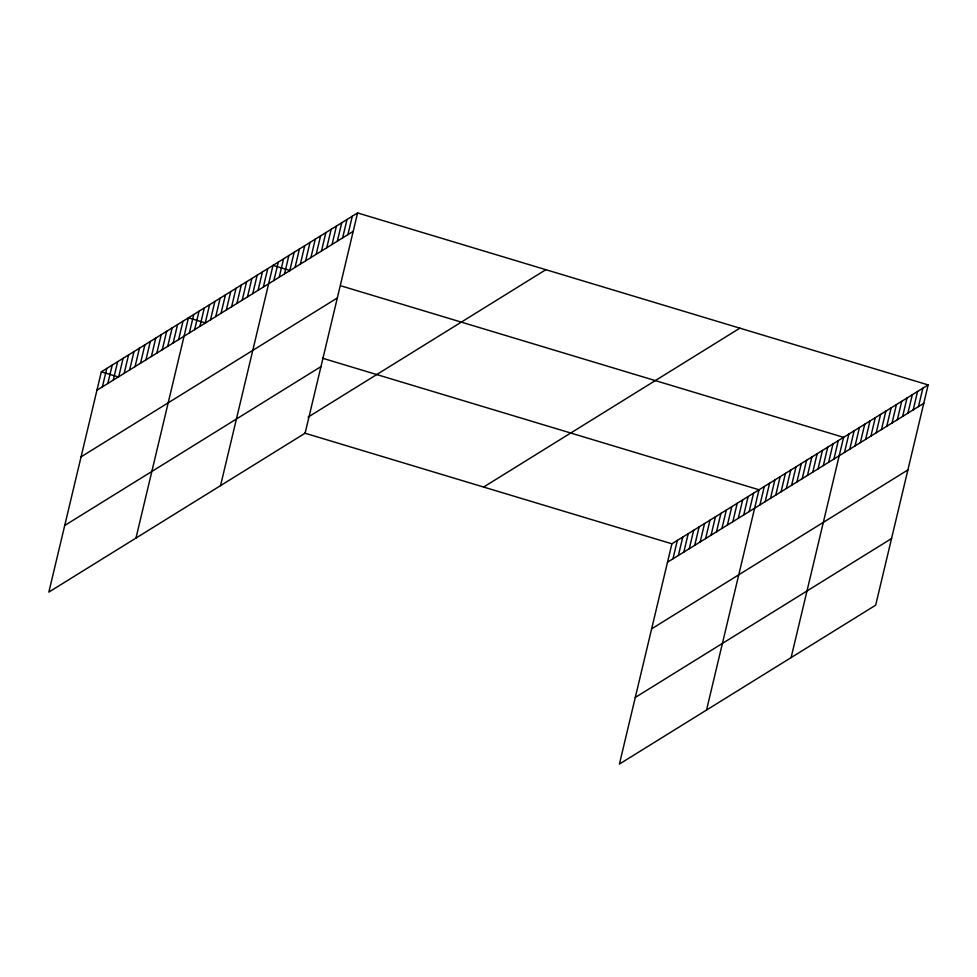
<?xml version="1.0" encoding="UTF-8"?>
<svg xmlns="http://www.w3.org/2000/svg" width="977" height="977" viewBox="0 0 977 977"><rect width="100%" height="100%" fill="white"/><g stroke="black" fill="none" stroke-linecap="round" stroke-linejoin="round"><path stroke-width="1.47" d="M357.582 212.937L101.327 371.822L48.85 592.086L305.105 433.202L357.582 212.937L928.15 384.914L875.673 605.178L619.418 764.063L671.895 543.798L928.15 384.914M102.377 386.855L106.774 368.451M107.824 383.485L112.221 365.068M113.271 380.102L117.655 361.698M118.718 376.731L123.102 358.315M124.164 373.361L128.549 354.944M129.611 369.978L133.996 351.573M135.058 366.607L139.442 348.191M140.505 363.224L144.889 344.82M145.952 359.854L150.336 341.437M151.398 356.471L155.783 338.066M156.833 353.1L161.229 334.684M162.28 349.717L166.664 331.313M167.726 346.346L172.111 327.93M173.173 342.964L177.558 324.559M178.62 339.593L183.004 321.177M135.974 538.071L188.451 317.806L205.573 322.96M189.355 332.937L193.739 314.533M194.631 329.664L199.027 311.248M199.919 326.379L204.303 307.975M205.207 323.106L209.591 304.702M210.495 319.833L214.879 301.417M215.783 316.548L220.167 298.144M221.058 313.275L225.455 294.871M226.346 310.002L230.731 291.586M231.634 306.717L236.019 288.313M236.922 303.444L241.307 285.04M242.211 300.171L246.595 281.755M247.486 296.886L251.871 278.482M252.774 293.613L257.159 275.209M258.062 290.34L262.447 271.924M263.35 287.067L267.735 268.651M220.546 485.642L273.023 265.378L290.132 270.531M273.914 280.509L278.298 262.092M279.202 277.236L283.586 258.82M284.49 273.951L288.874 255.547M289.778 270.678L294.162 252.261M295.054 267.405L299.438 248.988M300.342 264.12L304.726 245.715M305.63 260.847L310.014 242.43M310.918 257.574L315.302 239.157M316.194 254.289L320.59 235.884M321.482 251.016L325.866 232.599M326.77 247.743L331.154 229.326M332.058 244.458L336.442 226.053M337.346 241.185L341.73 222.768M342.622 237.912L347.018 219.495M347.91 234.627L352.294 216.222M672.945 558.832L677.342 540.415M678.392 555.449L682.776 537.045M683.839 552.078L688.223 533.662M689.286 548.695L693.67 530.291M694.732 545.325L699.117 526.908M700.179 541.954L704.564 523.538M705.626 538.571L710.01 520.167M711.073 535.201L715.457 516.784M716.52 531.818L720.904 513.413M721.954 528.447L726.351 510.031M727.401 525.064L731.797 506.66M732.848 521.694L737.232 503.277M738.294 518.311L742.679 499.906M743.741 514.94L748.126 496.524M749.188 511.557L753.572 493.153M706.542 710.035L759.019 489.77L322.532 358.217M759.923 504.914L764.307 486.497M765.199 501.628L769.595 483.224M770.487 498.355L774.871 479.939M775.775 495.083L780.159 476.666M781.063 491.797L785.447 473.393M786.351 488.524L790.735 470.108M791.626 485.251L796.011 466.835M796.914 481.966L801.299 463.562M802.202 478.693L806.587 460.277M807.49 475.42L811.875 457.004M812.766 472.135L817.163 453.731M818.054 468.862L822.439 450.446M823.342 465.589L827.727 447.173M828.63 462.304L833.015 443.9M833.918 459.031L838.303 440.615M791.114 657.606L843.591 437.342L341.486 286.005M844.482 452.473L848.866 434.069M849.77 449.2L854.154 430.784M855.058 445.927L859.442 427.511M860.334 442.642L864.73 424.238M865.622 439.369L870.006 420.953M870.91 436.096L875.294 417.68M876.198 432.811L880.582 414.407M881.486 429.538L885.87 411.134M886.762 426.265L891.158 407.849M892.05 422.98L896.434 404.576M897.338 419.707L901.722 401.303M902.626 416.434L907.01 398.018M907.914 413.149L912.298 394.745M913.19 409.876L917.574 391.472M918.478 406.603L922.862 388.187M96.943 390.238L353.198 231.354M81.067 456.845L337.334 297.961M64.714 525.479L320.981 366.595M308.121 417.094L545.874 269.689M483.603 487.047L739.858 328.162M667.511 562.202L923.766 403.318M651.635 628.822L907.889 469.937M635.282 697.444L891.549 538.559M101.327 371.822L118.437 376.988M304.531 433.067L671.895 543.798"/></g></svg>
